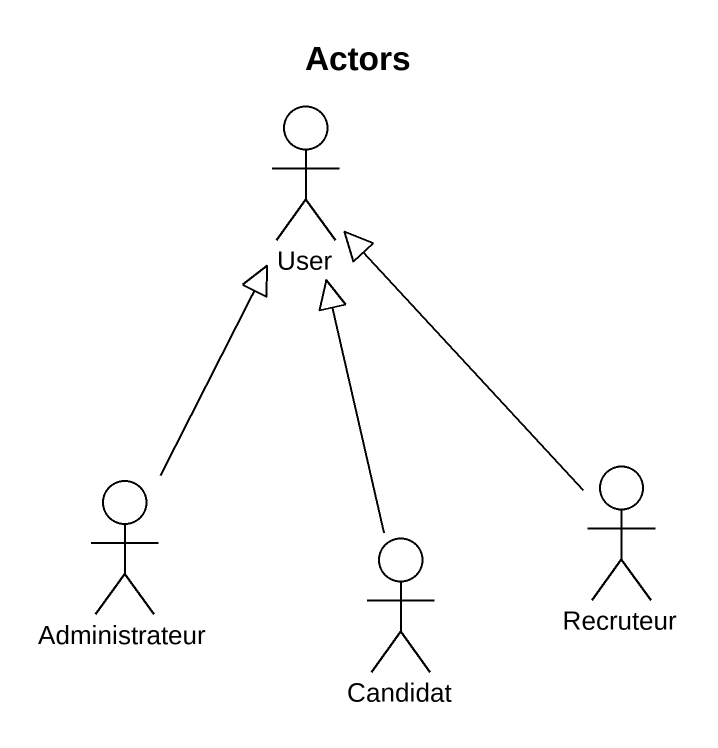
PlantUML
@startuml
title Actors
actor User
actor Administrateur
actor Recruteur
actor Candidat
Administrateur -up-|> User
Recruteur -up-|> User
Candidat -up-|> User
@enduml
